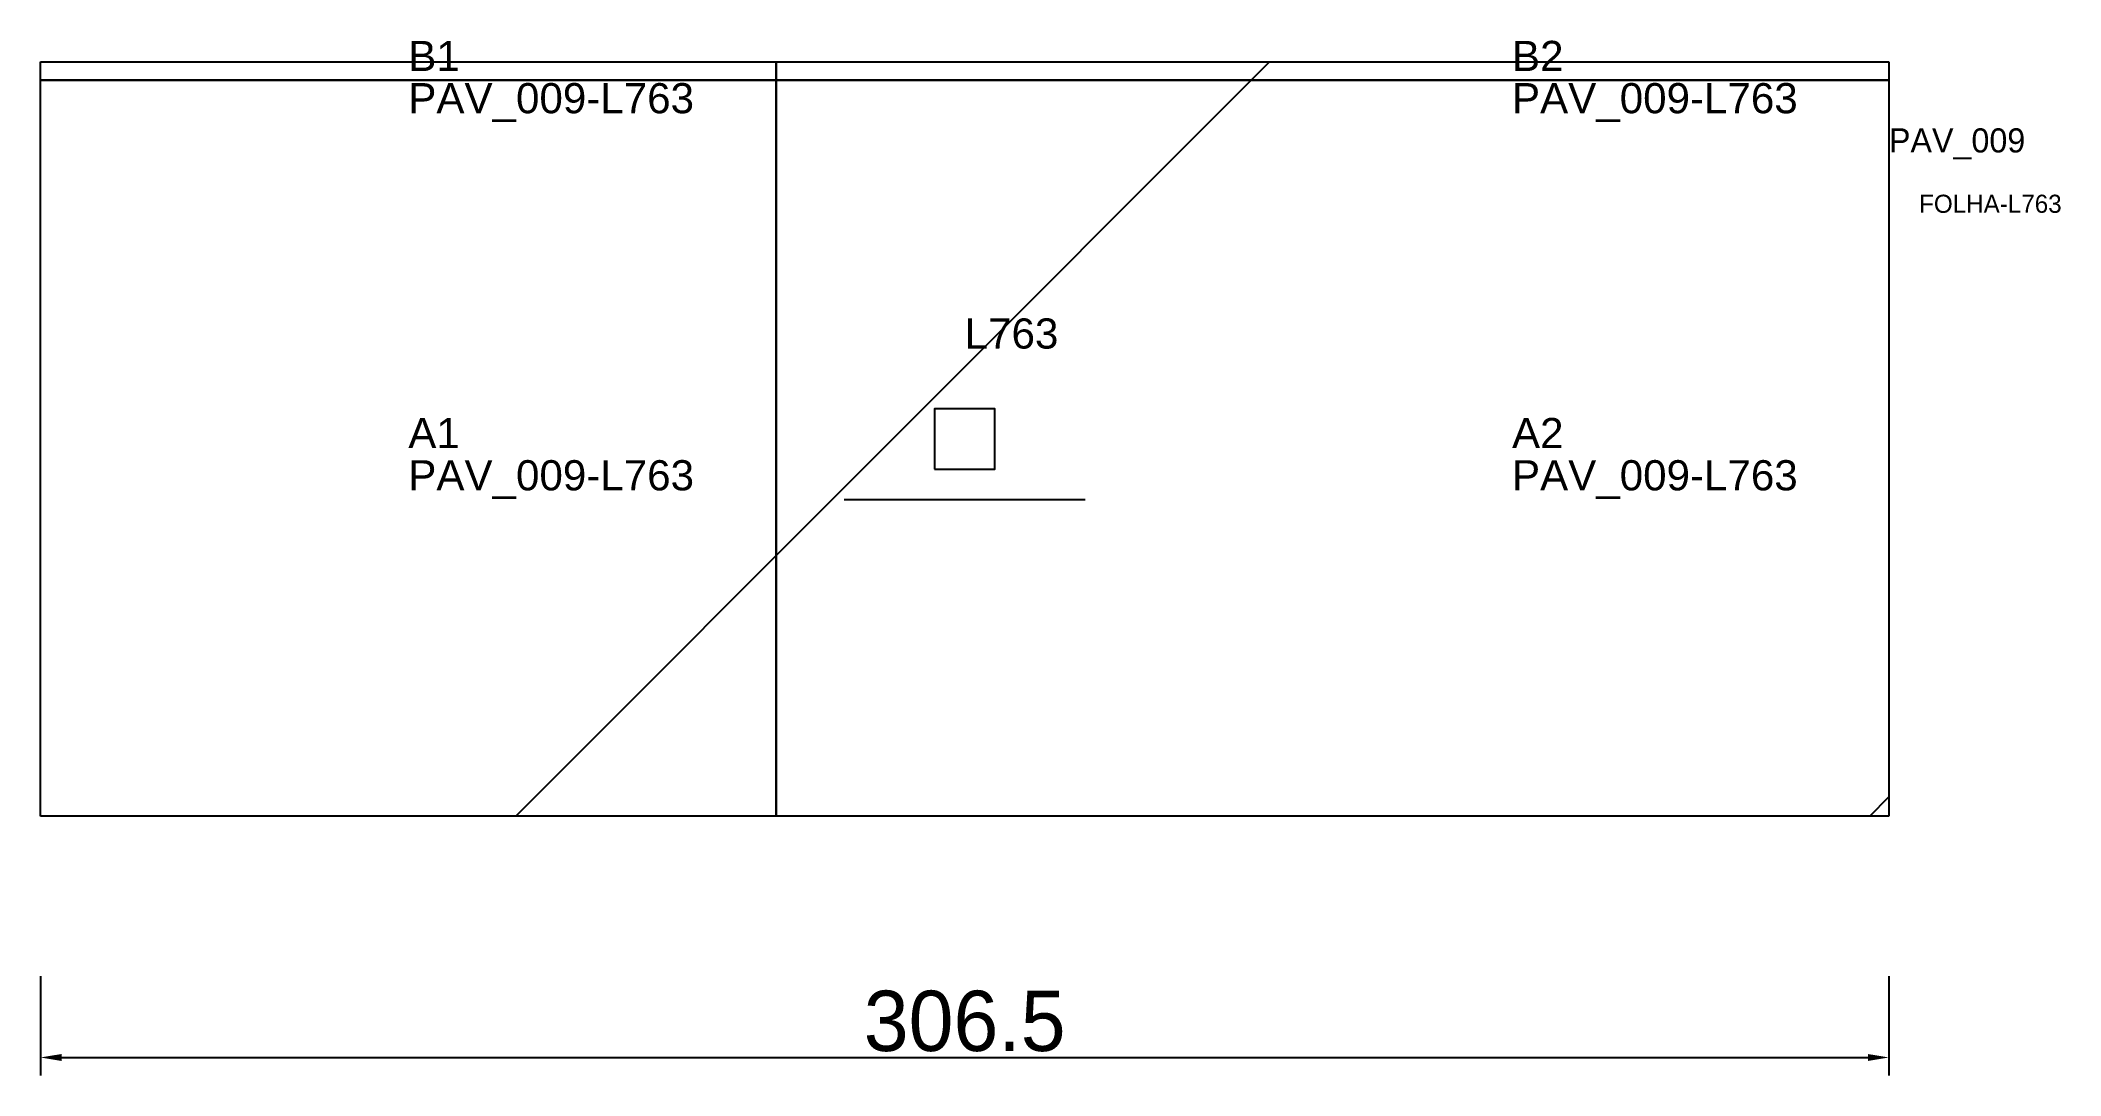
# Model space of a CAD drawing. Header units: metres. Extents: x 222 to 557, y 34 to 205.
import ezdxf

# ---------------------------------------------------------------- set-up
doc = ezdxf.new("R2010")
doc.units = ezdxf.units.M
for name, color, linetype in [('3', 3, 'CONTINUOUS'), ('AUX00', 7, 'CONTINUOUS'), ('COTA', 241, 'CONTINUOUS'), ('FOLHA', 255, 'CONTINUOUS'), ('Hachura', 251, 'CONTINUOUS'), ('NOMENCLATURA', 7, 'CONTINUOUS'), ('Nível', 160, 'CONTINUOUS'), ('Painéis', 200, 'CONTINUOUS'), ('Pilares', 5, 'CONTINUOUS'), ('SARR_2.2x7', 40, 'CONTINUOUS')]:
    doc.layers.add(name, color=color, linetype=linetype)
doc.styles.add('ARIAL', font='Arial.ttf')
doc.styles.add('STR_STANDARD', font='arial.ttf')
doc.dimstyles.new('EZ DXF', dxfattribs={"dimtxt": 10, "dimasz": 3.5, "dimexe": 3, "dimexo": 1.5, "dimgap": 1, "dimtad": 1, "dimdec": 1, "dimdsep": 46, "dimcen": 2.5, "dimazin": 3, "dimtfac": 1, "dimtmove": 0, "dimatfit": 3})

msp = doc.modelspace()

# ---------------------------------------------------------------- hatches: boundary and pattern name
at = {"layer": 'Hachura'}
h = msp.add_hatch(dxfattribs=at)
h.set_pattern_fill('ANSI31', scale=50)
h.paths.add_polyline_path([(528.7, 201.5), (528.7, 136.5), (528.7, 117.5), (528.7, 76.5), (316.7, 76.5), (222.2, 76.5), (222.2, 201.5), (243.2, 201.5), (523.7, 201.5)])
h = msp.add_hatch(dxfattribs=at)
h.set_pattern_fill('ANSI31', scale=50)
h.paths.add_polyline_path([(528.7, 201.5), (528.7, 136.5), (528.7, 117.5), (528.7, 76.5), (316.7, 76.5), (222.2, 76.5), (222.2, 201.5), (243.2, 201.5), (523.7, 201.5)])

# ---------------------------------------------------------------- linework, layer by layer
at = {"layer": '3'}
for points in [[(344.2, 76.5), (344.2, 201.5)], [(344.2, 76.5), (344.2, 201.5)], [(222.2, 198.5), (528.7, 198.5)], [(222.2, 198.5), (528.7, 198.5)]]:
    msp.add_lwpolyline(points, close=True, dxfattribs=at)
at = {"layer": 'Painéis', "color": 200}
for p, q in [((222.2, 76.5), (222.2, 201.5)), ((222.2, 201.5), (243.2, 201.5)), ((222.2, 76.5), (222.2, 201.5)), ((222.2, 201.5), (243.2, 201.5)), ((243.2, 201.5), (523.7, 201.5)), ((243.2, 201.5), (523.7, 201.5)), ((523.7, 201.5), (528.7, 201.5)), ((523.7, 201.5), (528.7, 201.5)), ((528.7, 201.5), (528.7, 136.5)), ((528.7, 201.5), (528.7, 136.5)), ((528.7, 136.5), (528.7, 117.5)), ((528.7, 136.5), (528.7, 117.5)), ((528.7, 117.5), (528.7, 76.5)), ((528.7, 117.5), (528.7, 76.5)), ((316.7, 76.5), (222.2, 76.5)), ((316.7, 76.5), (222.2, 76.5)), ((528.7, 76.5), (316.7, 76.5)), ((528.7, 76.5), (316.7, 76.5))]:
    msp.add_line(p, q, dxfattribs=at)
at = {"layer": 'Pilares'}
msp.add_lwpolyline([(370.45, 134), (380.45, 134), (380.45, 144), (370.45, 144)], close=True, dxfattribs=at)
msp.add_lwpolyline([(370.45, 134), (380.45, 134), (380.45, 144), (370.45, 144)], close=True, dxfattribs=at)
at = {"layer": 'SARR_2.2x7'}
msp.add_line((355.45, 129), (395.45, 129), dxfattribs=at)
msp.add_line((355.45, 129), (395.45, 129), dxfattribs=at)

# ---------------------------------------------------------------- texts
at = {"layer": '3', "style": 'STR_STANDARD'}
for s, p in [('B1', (283.2, 200)), ('B1', (283.2, 200)), ('B2', (466.2, 200)), ('B2', (466.2, 200)), ('A1', (283.2, 137.5)), ('A1', (283.2, 137.5)), ('A2', (466.2, 137.5)), ('A2', (466.2, 137.5))]:
    msp.add_text(s, height=5, dxfattribs=at).set_placement(p)
at = {"layer": 'AUX00', "style": 'STR_STANDARD'}
for p in [(283.2, 193), (283.2, 193), (466.2, 193), (466.2, 193), (283.2, 130.5), (283.2, 130.5), (466.2, 130.5), (466.2, 130.5)]:
    msp.add_text('PAV_009-L763', height=5, dxfattribs=at).set_placement(p)
at = {"layer": 'FOLHA'}
msp.add_text('FOLHA-L763', height=3, dxfattribs=at).set_placement((533.7, 176.5))
msp.add_text('FOLHA-L763', height=3, dxfattribs=at).set_placement((533.7, 176.5))
at = {"layer": 'NOMENCLATURA', "insert": (375.45, 159), "char_height": 5, "attachment_point": 1, "style": 'ARIAL'}
msp.add_mtext('L763', dxfattribs=at)
msp.add_mtext('L763', dxfattribs=at)
at = {"layer": 'Nível'}
msp.add_text('PAV_009', height=4, dxfattribs=at).set_placement((528.7, 186.5))
msp.add_text('PAV_009', height=4, dxfattribs=at).set_placement((528.7, 186.5))

# ---------------------------------------------------------------- dimensions: what is measured, and where the dimension line sits
at = {"layer": 'COTA'}
msp.add_linear_dim(base=(222.2, 36.5), p1=(222.2, 51.5), p2=(528.7, 51.5), dimstyle='EZ DXF', dxfattribs=at).render()
msp.add_linear_dim(base=(222.2, 36.5), p1=(222.2, 51.5), p2=(528.7, 51.5), dimstyle='EZ DXF', dxfattribs=at).render()

doc.saveas('drawing.dxf')
